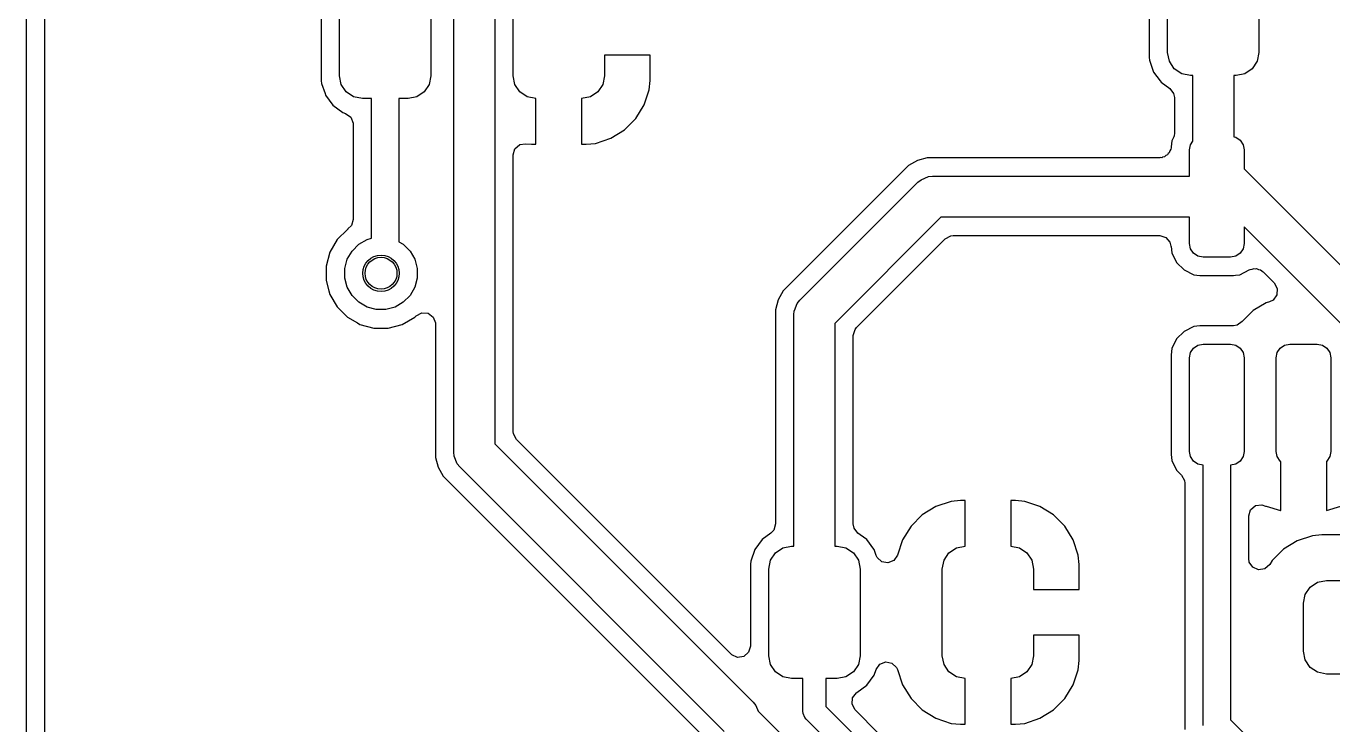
# Model space of a CAD drawing. Header units: inches. Extents: x -2.56 to 2.56, y -2.56 to 2.56.
# Drawn here: x -1.287 to -0.724, y 1.187 to 1.488 of the extents above; entities that cross this region are included whole.
import ezdxf

# ---------------------------------------------------------------- set-up
doc = ezdxf.new("R2010")
doc.units = ezdxf.units.IN
doc.header["$MEASUREMENT"] = 0
doc.layers.add('BLACK', color=250, linetype='CONTINUOUS')

msp = doc.modelspace()

# ---------------------------------------------------------------- linework, layer by layer
at = {"layer": 'BLACK', "linetype": 'CONTINUOUS'}
for p, q in [((-1.28683, 1.88803), (-1.28683, 0.82378)), ((-1.27874, 0.82378), (-1.27874, 1.88803)), ((-1.10252, 1.30472), (-1.10252, 1.56171)), ((-1.0848, 1.55285), (-1.0848, 1.30839)), ((-0.8027, 1.51655), (-0.8027, 1.47487)), ((-0.7948, 1.47701), (-0.7948, 1.51441)), ((-0.75543, 1.51441), (-0.75543, 1.47701)), ((-1.15963, 1.50655), (-1.15963, 1.46487)), ((-1.15173, 1.46701), (-1.15173, 1.50441)), ((-1.11236, 1.50441), (-1.11236, 1.46701)), ((-1.07693, 1.46701), (-1.07693, 1.50441)), ((-1.01787, 1.47587), (-1.03756, 1.47587)), ((-1.03756, 1.47587), (-1.03756, 1.46701)), ((-1.01787, 1.46504), (-1.01787, 1.47587)), ((-0.79405, 1.47324), (-0.7948, 1.47701)), ((-0.75543, 1.47701), (-0.75618, 1.47324)), ((-0.8027, 1.47487), (-0.80258, 1.47367)), ((-0.80258, 1.47367), (-0.80258, 1.47367)), ((-0.80258, 1.47367), (-0.80082, 1.46863)), ((-0.79192, 1.47005), (-0.79405, 1.47324)), ((-0.75618, 1.47324), (-0.75832, 1.47005)), ((-1.15963, 1.46487), (-1.15951, 1.46367)), ((-1.15098, 1.46324), (-1.15173, 1.46701)), ((-1.11236, 1.46701), (-1.11311, 1.46324)), ((-1.07618, 1.46324), (-1.07693, 1.46701)), ((-1.03756, 1.46701), (-1.03831, 1.46324)), ((-1.01829, 1.461), (-1.01787, 1.46504)), ((-1.01787, 1.46504), (-1.01787, 1.46504)), ((-0.80082, 1.46863), (-0.80082, 1.46863)), ((-0.80082, 1.46863), (-0.79805, 1.46487)), ((-0.79805, 1.46487), (-0.79764, 1.46432)), ((-0.78873, 1.46791), (-0.79192, 1.47005)), ((-0.78496, 1.46717), (-0.78873, 1.46791)), ((-0.78398, 1.46717), (-0.78496, 1.46717)), ((-0.78398, 1.43881), (-0.78398, 1.46717)), ((-0.76528, 1.46717), (-0.76626, 1.46717)), ((-0.76626, 1.46717), (-0.76626, 1.44066)), ((-0.76151, 1.46791), (-0.76528, 1.46717)), ((-0.75832, 1.47005), (-0.76151, 1.46791)), ((-1.15951, 1.46367), (-1.15951, 1.46367)), ((-1.15951, 1.46367), (-1.158, 1.45934)), ((-1.158, 1.45934), (-1.15775, 1.45863)), ((-1.14885, 1.46005), (-1.15098, 1.46324)), ((-1.14566, 1.45791), (-1.14885, 1.46005)), ((-1.11525, 1.46005), (-1.11844, 1.45791)), ((-1.11311, 1.46324), (-1.11525, 1.46005)), ((-1.07405, 1.46005), (-1.07618, 1.46324)), ((-1.07085, 1.45791), (-1.07405, 1.46005)), ((-1.04044, 1.46005), (-1.04363, 1.45791)), ((-1.03831, 1.46324), (-1.04044, 1.46005)), ((-1.02046, 1.45444), (-1.01829, 1.461)), ((-1.01829, 1.461), (-1.01829, 1.461)), ((-0.79764, 1.46432), (-0.79385, 1.46153)), ((-0.79385, 1.46153), (-0.79219, 1.45934)), ((-0.79219, 1.45934), (-0.79187, 1.4576)), ((-1.15775, 1.45863), (-1.15457, 1.45432)), ((-1.15457, 1.45432), (-1.15027, 1.45115)), ((-1.14189, 1.45717), (-1.14566, 1.45791)), ((-1.13795, 1.45717), (-1.14189, 1.45717)), ((-1.13795, 1.39696), (-1.13795, 1.45717)), ((-1.1222, 1.45717), (-1.12614, 1.45717)), ((-1.12614, 1.45717), (-1.12614, 1.39546)), ((-1.11844, 1.45791), (-1.1222, 1.45717)), ((-1.06709, 1.45717), (-1.07085, 1.45791)), ((-1.06709, 1.43748), (-1.06709, 1.45717)), ((-1.04363, 1.45791), (-1.0474, 1.45717)), ((-1.0474, 1.45717), (-1.0474, 1.43748)), ((-1.02408, 1.44857), (-1.02046, 1.45444)), ((-1.02046, 1.45444), (-1.02046, 1.45444)), ((-0.79187, 1.4576), (-0.79187, 1.44234)), ((-1.15027, 1.45115), (-1.14912, 1.45075)), ((-1.14912, 1.45075), (-1.14688, 1.44914)), ((-1.14688, 1.44914), (-1.14587, 1.44659)), ((-1.02896, 1.44369), (-1.02408, 1.44857)), ((-1.14587, 1.44659), (-1.14585, 1.44614)), ((-1.14585, 1.44614), (-1.14585, 1.40509)), ((-1.03484, 1.44006), (-1.02896, 1.44369)), ((-0.79187, 1.44234), (-0.79202, 1.44116)), ((-1.07613, 1.43552), (-1.07406, 1.43732)), ((-1.07406, 1.43732), (-1.07153, 1.43773)), ((-1.07153, 1.43773), (-1.06905, 1.43748)), ((-1.06905, 1.43748), (-1.06709, 1.43748)), ((-1.06709, 1.43748), (-1.06709, 1.43748)), ((-1.0474, 1.43748), (-1.04543, 1.43748)), ((-1.04543, 1.43748), (-1.04139, 1.43789)), ((-1.04543, 1.43748), (-1.04543, 1.43748)), ((-1.04139, 1.43789), (-1.03484, 1.44006)), ((-1.03484, 1.44006), (-1.03484, 1.44006)), ((-0.79294, 1.43903), (-0.79333, 1.43635)), ((-0.79333, 1.43635), (-0.79333, 1.4359)), ((-0.79214, 1.44066), (-0.79294, 1.43903)), ((-0.79202, 1.44116), (-0.79214, 1.44066)), ((-0.78543, 1.43504), (-0.78498, 1.4373)), ((-0.78498, 1.4373), (-0.78398, 1.43881)), ((-0.76626, 1.44066), (-0.76546, 1.4405)), ((-0.76546, 1.4405), (-0.76354, 1.43922)), ((-0.76354, 1.43922), (-0.76226, 1.4373)), ((-0.76226, 1.4373), (-0.76181, 1.43504)), ((-1.07691, 1.43288), (-1.07613, 1.43552)), ((-1.07691, 1.31369), (-1.07691, 1.43288)), ((-0.89837, 1.43161), (-0.90263, 1.43047)), ((-0.79821, 1.43161), (-0.89837, 1.43161)), ((-0.79767, 1.43173), (-0.79821, 1.43161)), ((-0.79731, 1.4317), (-0.79767, 1.43173)), ((-0.79693, 1.43189), (-0.79731, 1.4317)), ((-0.79618, 1.43206), (-0.79693, 1.43189)), ((-0.79558, 1.43258), (-0.79618, 1.43206)), ((-0.79486, 1.43294), (-0.79558, 1.43258)), ((-0.79456, 1.43346), (-0.79486, 1.43294)), ((-0.7941, 1.43386), (-0.79456, 1.43346)), ((-0.79388, 1.43462), (-0.7941, 1.43386)), ((-0.79347, 1.43532), (-0.79388, 1.43462)), ((-0.79333, 1.4359), (-0.79347, 1.43532)), ((-0.78543, 1.42372), (-0.78543, 1.43504)), ((-0.76181, 1.43504), (-0.76181, 1.4269)), ((-0.90645, 1.42827), (-0.96045, 1.37426)), ((-0.90263, 1.43047), (-0.90645, 1.42827)), ((-0.90645, 1.42827), (-0.90645, 1.42827)), ((-0.90263, 1.43047), (-0.90263, 1.43047)), ((-0.76181, 1.4269), (-0.69256, 1.35764)), ((-0.95331, 1.37024), (-0.90243, 1.42113)), ((-0.90243, 1.42113), (-0.90108, 1.42223)), ((-0.90108, 1.42223), (-0.89789, 1.42355)), ((-0.89789, 1.42355), (-0.89616, 1.42372)), ((-0.89789, 1.42355), (-0.89789, 1.42355)), ((-0.89616, 1.42372), (-0.78543, 1.42372)), ((-1.14585, 1.40509), (-1.14662, 1.40245)), ((-0.89249, 1.406), (-0.93819, 1.36031)), ((-0.78543, 1.406), (-0.89249, 1.406)), ((-0.78543, 1.39469), (-0.78543, 1.406)), ((-1.14837, 1.40081), (-1.15278, 1.39641)), ((-1.14829, 1.40086), (-1.14837, 1.40081)), ((-1.14837, 1.40081), (-1.14837, 1.40081)), ((-1.1482, 1.40094), (-1.14829, 1.40086)), ((-1.14812, 1.401), (-1.1482, 1.40094)), ((-1.14662, 1.40245), (-1.14813, 1.40101)), ((-1.14813, 1.40101), (-1.14812, 1.401)), ((-1.13988, 1.39644), (-1.13795, 1.39696)), ((-0.89065, 1.39668), (-0.88824, 1.398)), ((-0.88824, 1.398), (-0.8872, 1.39811)), ((-0.8872, 1.39811), (-0.79821, 1.39811)), ((-0.79821, 1.39811), (-0.79557, 1.39734)), ((-0.79557, 1.39734), (-0.79377, 1.39526)), ((-0.70919, 1.34922), (-0.76181, 1.40184)), ((-0.76181, 1.40184), (-0.76181, 1.39469)), ((-1.15278, 1.39641), (-1.15589, 1.39102)), ((-1.15278, 1.39641), (-1.15278, 1.39641)), ((-1.14841, 1.38792), (-1.14635, 1.39148)), ((-1.14635, 1.39148), (-1.14345, 1.39438)), ((-1.14345, 1.39438), (-1.13988, 1.39644)), ((-1.12614, 1.39546), (-1.12427, 1.39438)), ((-1.12427, 1.39438), (-1.12136, 1.39148)), ((-1.12136, 1.39148), (-1.11931, 1.38792)), ((-0.92887, 1.35847), (-0.89065, 1.39668)), ((-0.79377, 1.39526), (-0.7934, 1.39355)), ((-0.7934, 1.39355), (-0.79334, 1.39355)), ((-0.79334, 1.39355), (-0.79333, 1.39338)), ((-0.79333, 1.39338), (-0.79294, 1.39069)), ((-0.78498, 1.39243), (-0.78543, 1.39469)), ((-0.7837, 1.39051), (-0.78498, 1.39243)), ((-0.76226, 1.39243), (-0.76354, 1.39051)), ((-0.76181, 1.39469), (-0.76226, 1.39243)), ((-1.15589, 1.39102), (-1.1575, 1.385)), ((-1.15589, 1.39102), (-1.15589, 1.39102)), ((-1.14947, 1.38395), (-1.14841, 1.38792)), ((-1.11931, 1.38792), (-1.11824, 1.38395)), ((-0.79294, 1.39069), (-0.79091, 1.38656)), ((-0.79091, 1.38656), (-0.78766, 1.3833)), ((-0.78179, 1.38923), (-0.7837, 1.39051)), ((-0.77953, 1.38878), (-0.78179, 1.38923)), ((-0.76772, 1.38878), (-0.77953, 1.38878)), ((-0.76546, 1.38923), (-0.76772, 1.38878)), ((-0.76354, 1.39051), (-0.76546, 1.38923)), ((-1.1575, 1.385), (-1.1575, 1.37878)), ((-1.14947, 1.37983), (-1.14947, 1.38395)), ((-1.11824, 1.38395), (-1.11824, 1.37983)), ((-0.78766, 1.3833), (-0.78766, 1.3833)), ((-0.78766, 1.3833), (-0.78766, 1.3833)), ((-0.78766, 1.3833), (-0.78352, 1.38128)), ((-0.78352, 1.38128), (-0.78218, 1.38108)), ((-0.78218, 1.38108), (-0.78084, 1.38089)), ((-0.78084, 1.38089), (-0.78084, 1.38089)), ((-0.78084, 1.38089), (-0.76641, 1.38089)), ((-0.76641, 1.38089), (-0.76551, 1.38102)), ((-0.76551, 1.38102), (-0.76372, 1.38128)), ((-0.76372, 1.38128), (-0.75959, 1.3833)), ((-0.75959, 1.3833), (-0.75926, 1.38346)), ((-0.75959, 1.3833), (-0.75959, 1.3833)), ((-0.75926, 1.38346), (-0.75833, 1.38362)), ((-0.75833, 1.38362), (-0.75746, 1.38395)), ((-0.75746, 1.38395), (-0.757, 1.38385)), ((-0.757, 1.38385), (-0.75654, 1.38392)), ((-0.75654, 1.38392), (-0.75568, 1.38356)), ((-0.75568, 1.38356), (-0.75477, 1.38336)), ((-0.75477, 1.38336), (-0.75419, 1.38292)), ((-0.75419, 1.38292), (-0.75401, 1.38285)), ((-0.75401, 1.38285), (-0.75366, 1.38253)), ((-0.75366, 1.38253), (-0.74884, 1.3777)), ((-1.1575, 1.37878), (-1.15629, 1.37426)), ((-1.14841, 1.37586), (-1.14947, 1.37983)), ((-1.14635, 1.3723), (-1.14841, 1.37586)), ((-1.11931, 1.37586), (-1.12136, 1.3723)), ((-1.11824, 1.37983), (-1.11931, 1.37586)), ((-0.74884, 1.3777), (-0.74752, 1.37529)), ((-0.74752, 1.37529), (-0.74771, 1.37255)), ((-1.15629, 1.37426), (-1.15589, 1.37276)), ((-1.15589, 1.37276), (-1.15589, 1.37276)), ((-1.15589, 1.37276), (-1.15278, 1.36737)), ((-1.14345, 1.3694), (-1.14635, 1.3723)), ((-1.13988, 1.36734), (-1.14345, 1.3694)), ((-1.12427, 1.3694), (-1.12783, 1.36734)), ((-1.12136, 1.3723), (-1.12427, 1.3694)), ((-0.96266, 1.37044), (-0.9638, 1.36618)), ((-0.96045, 1.37426), (-0.96266, 1.37044)), ((-0.96266, 1.37044), (-0.96266, 1.37044)), ((-0.96045, 1.37426), (-0.96045, 1.37426)), ((-0.95567, 1.36585), (-0.95441, 1.3689)), ((-0.95441, 1.3689), (-0.95331, 1.37024)), ((-0.75237, 1.36915), (-0.75794, 1.36585)), ((-0.75093, 1.36956), (-0.75237, 1.36915)), ((-0.75237, 1.36915), (-0.75237, 1.36915)), ((-0.74936, 1.37034), (-0.75093, 1.36956)), ((-0.74771, 1.37255), (-0.74936, 1.37034)), ((-1.15278, 1.36737), (-1.15278, 1.36737)), ((-1.15278, 1.36737), (-1.15278, 1.36737)), ((-1.15278, 1.36737), (-1.14837, 1.36297)), ((-1.13591, 1.36628), (-1.13988, 1.36734)), ((-1.1318, 1.36628), (-1.13591, 1.36628)), ((-1.12783, 1.36734), (-1.1318, 1.36628)), ((-1.11934, 1.36297), (-1.11875, 1.36357)), ((-1.11875, 1.36357), (-1.11633, 1.36488)), ((-1.11633, 1.36488), (-1.11359, 1.36469)), ((-1.11359, 1.36469), (-1.11139, 1.36304)), ((-0.9638, 1.36618), (-0.9638, 1.27382)), ((-0.95591, 1.36398), (-0.95574, 1.3657)), ((-0.95591, 1.26425), (-0.95591, 1.36398)), ((-0.95574, 1.3657), (-0.95567, 1.36585)), ((-0.75794, 1.36585), (-0.76251, 1.36128)), ((-0.75794, 1.36585), (-0.75794, 1.36585)), ((-1.14837, 1.36297), (-1.14837, 1.36297)), ((-1.14837, 1.36297), (-1.14837, 1.36297)), ((-1.14837, 1.36297), (-1.14403, 1.36046)), ((-1.14403, 1.36046), (-1.14298, 1.35986)), ((-1.14298, 1.35986), (-1.13697, 1.35825)), ((-1.13697, 1.35825), (-1.13697, 1.35825)), ((-1.13697, 1.35825), (-1.13075, 1.35825)), ((-1.13075, 1.35825), (-1.12473, 1.35986)), ((-1.13075, 1.35825), (-1.13075, 1.35825)), ((-1.12473, 1.35986), (-1.11934, 1.36297)), ((-1.11139, 1.36304), (-1.11043, 1.36046)), ((-1.11043, 1.36046), (-1.11041, 1.36011)), ((-1.11041, 1.36011), (-1.11041, 1.30252)), ((-0.93819, 1.36031), (-0.93819, 1.26425)), ((-0.9303, 1.35502), (-0.92952, 1.35765)), ((-0.92952, 1.35765), (-0.92887, 1.35847)), ((-0.78352, 1.35888), (-0.78766, 1.35686)), ((-0.78084, 1.35927), (-0.78352, 1.35888)), ((-0.76646, 1.35927), (-0.78084, 1.35927)), ((-0.76483, 1.35955), (-0.76646, 1.35927)), ((-0.76273, 1.36107), (-0.76483, 1.35955)), ((-0.76272, 1.36106), (-0.76273, 1.36107)), ((-0.7627, 1.36109), (-0.76272, 1.36106)), ((-0.7626, 1.36116), (-0.7627, 1.36109)), ((-0.76251, 1.36128), (-0.7626, 1.36116)), ((-0.9303, 1.27382), (-0.9303, 1.35502)), ((-0.79091, 1.3536), (-0.79294, 1.34946)), ((-0.78766, 1.35686), (-0.79091, 1.3536)), ((-0.79294, 1.34946), (-0.79333, 1.34678)), ((-0.79333, 1.34678), (-0.79333, 1.30381)), ((-0.78543, 1.34547), (-0.78498, 1.34773)), ((-0.78498, 1.34773), (-0.7837, 1.34965)), ((-0.7837, 1.34965), (-0.78179, 1.35093)), ((-0.78179, 1.35093), (-0.77953, 1.35138)), ((-0.77953, 1.35138), (-0.76772, 1.35138)), ((-0.76772, 1.35138), (-0.76546, 1.35093)), ((-0.76546, 1.35093), (-0.76354, 1.34965)), ((-0.76354, 1.34965), (-0.76226, 1.34773)), ((-0.76226, 1.34773), (-0.76181, 1.34547)), ((-0.74803, 1.34547), (-0.74758, 1.34773)), ((-0.74758, 1.34773), (-0.7463, 1.34965)), ((-0.7463, 1.34965), (-0.74439, 1.35093)), ((-0.74439, 1.35093), (-0.74213, 1.35138)), ((-0.74213, 1.35138), (-0.73031, 1.35138)), ((-0.73031, 1.35138), (-0.72806, 1.35093)), ((-0.72806, 1.35093), (-0.72614, 1.34965)), ((-0.72614, 1.34965), (-0.72486, 1.34773)), ((-0.72486, 1.34773), (-0.72441, 1.34547)), ((-0.78543, 1.30512), (-0.78543, 1.34547)), ((-0.76181, 1.34547), (-0.76181, 1.30512)), ((-0.74803, 1.30512), (-0.74803, 1.34547)), ((-0.72441, 1.34547), (-0.72441, 1.30512)), ((-1.0768, 1.31265), (-1.07691, 1.31369)), ((-1.07548, 1.31023), (-1.0768, 1.31265)), ((-1.0848, 1.30839), (-0.97338, 1.19697)), ((-0.98296, 1.21771), (-1.07548, 1.31023)), ((-1.11041, 1.30252), (-1.10927, 1.29826)), ((-1.10235, 1.303), (-1.10252, 1.30472)), ((-1.10103, 1.2998), (-1.10235, 1.303)), ((-0.79333, 1.30381), (-0.79294, 1.30113)), ((-0.78498, 1.30286), (-0.78543, 1.30512)), ((-0.7837, 1.30094), (-0.78498, 1.30286)), ((-0.76226, 1.30286), (-0.76354, 1.30094)), ((-0.76181, 1.30512), (-0.76226, 1.30286)), ((-0.74758, 1.30286), (-0.74803, 1.30512)), ((-0.7463, 1.30094), (-0.74758, 1.30286)), ((-0.72486, 1.30286), (-0.72614, 1.30094)), ((-0.72441, 1.30512), (-0.72486, 1.30286)), ((-1.10927, 1.29826), (-1.10707, 1.29444)), ((-1.09993, 1.29846), (-1.10103, 1.2998)), ((-1.10103, 1.2998), (-1.10103, 1.2998)), ((-0.98591, 1.18444), (-1.09993, 1.29846)), ((-0.79294, 1.30113), (-0.79294, 1.30113)), ((-0.79294, 1.30113), (-0.79091, 1.29699)), ((-0.79091, 1.29699), (-0.78885, 1.29493)), ((-0.78179, 1.29966), (-0.7837, 1.30094)), ((-0.77953, 1.29921), (-0.78179, 1.29966)), ((-0.77953, 1.18701), (-0.77953, 1.29921)), ((-0.76546, 1.29966), (-0.76772, 1.29921)), ((-0.76772, 1.29921), (-0.76772, 1.18945)), ((-0.76354, 1.30094), (-0.76546, 1.29966)), ((-0.74606, 1.30078), (-0.7463, 1.30094)), ((-0.74606, 1.27963), (-0.74606, 1.30078)), ((-0.72614, 1.30094), (-0.72638, 1.30078)), ((-0.72638, 1.30078), (-0.72638, 1.27963)), ((-1.10707, 1.29444), (-1.10707, 1.29444)), ((-1.10707, 1.29444), (-1.1037, 1.29107)), ((-1.1037, 1.29107), (-1.1037, 1.29107)), ((-1.1037, 1.29107), (-0.98993, 1.1773)), ((-0.78885, 1.29493), (-0.78753, 1.29251)), ((-0.78753, 1.29251), (-0.78742, 1.29147)), ((-0.78742, 1.29147), (-0.78742, 1.18519)), ((-0.89465, 1.28135), (-0.90053, 1.27773)), ((-0.8881, 1.28352), (-0.89465, 1.28135)), ((-0.89465, 1.28135), (-0.89465, 1.28135)), ((-0.88405, 1.28394), (-0.8881, 1.28352)), ((-0.88209, 1.28394), (-0.88405, 1.28394)), ((-0.88405, 1.28394), (-0.88405, 1.28394)), ((-0.88209, 1.26425), (-0.88209, 1.28394)), ((-0.88209, 1.28394), (-0.88209, 1.28394)), ((-0.86043, 1.28394), (-0.8624, 1.28394)), ((-0.8624, 1.28394), (-0.8624, 1.26425)), ((-0.85639, 1.28352), (-0.86043, 1.28394)), ((-0.84984, 1.28135), (-0.85639, 1.28352)), ((-0.85639, 1.28352), (-0.85639, 1.28352)), ((-0.84396, 1.27773), (-0.84984, 1.28135)), ((-0.84984, 1.28135), (-0.84984, 1.28135)), ((-0.75982, 1.27729), (-0.75905, 1.27993)), ((-0.75905, 1.27993), (-0.75697, 1.28174)), ((-0.75697, 1.28174), (-0.75425, 1.28213)), ((-0.75425, 1.28213), (-0.75265, 1.28157)), ((-0.75265, 1.28157), (-0.75265, 1.28157)), ((-0.75265, 1.28157), (-0.75262, 1.28156)), ((-0.75262, 1.28156), (-0.75246, 1.2815)), ((-0.75246, 1.2815), (-0.75237, 1.28145)), ((-0.75237, 1.28145), (-0.74616, 1.27964)), ((-0.74616, 1.27964), (-0.74616, 1.27964)), ((-0.74616, 1.27964), (-0.74606, 1.27963)), ((-0.74606, 1.27963), (-0.74606, 1.27963)), ((-0.72638, 1.27963), (-0.72628, 1.27964)), ((-0.72638, 1.27963), (-0.72638, 1.27963)), ((-0.72628, 1.27964), (-0.72007, 1.28145)), ((-0.9638, 1.27382), (-0.96457, 1.27118)), ((-0.92998, 1.27208), (-0.9303, 1.27382)), ((-0.90053, 1.27773), (-0.90541, 1.27285)), ((-0.83908, 1.27285), (-0.84396, 1.27773)), ((-0.75982, 1.2589), (-0.75982, 1.27729)), ((-0.96578, 1.26989), (-0.96957, 1.26709)), ((-0.96457, 1.27118), (-0.96578, 1.26989)), ((-0.92831, 1.26989), (-0.92998, 1.27208)), ((-0.92737, 1.26919), (-0.92831, 1.26989)), ((-0.92452, 1.26709), (-0.92737, 1.26919)), ((-0.90541, 1.27285), (-0.90903, 1.26697)), ((-0.83546, 1.26697), (-0.83908, 1.27285)), ((-0.73239, 1.26878), (-0.73894, 1.26661)), ((-0.72835, 1.26919), (-0.73239, 1.26878)), ((-0.7185, 1.26919), (-0.72835, 1.26919)), ((-0.72835, 1.26919), (-0.72835, 1.26919)), ((-0.97275, 1.26279), (-0.97451, 1.25774)), ((-0.96957, 1.26709), (-0.97275, 1.26279)), ((-0.97275, 1.26279), (-0.97275, 1.26279)), ((-0.96385, 1.26137), (-0.96066, 1.2635)), ((-0.96066, 1.2635), (-0.95689, 1.26425)), ((-0.95689, 1.26425), (-0.95591, 1.26425)), ((-0.93819, 1.26425), (-0.9372, 1.26425)), ((-0.9372, 1.26425), (-0.93344, 1.2635)), ((-0.93344, 1.2635), (-0.93024, 1.26137)), ((-0.92149, 1.26298), (-0.92452, 1.26709)), ((-0.92135, 1.26279), (-0.92149, 1.26298)), ((-0.92047, 1.26027), (-0.92135, 1.26279)), ((-0.92135, 1.26279), (-0.92135, 1.26279)), ((-0.90903, 1.26697), (-0.91122, 1.26035)), ((-0.90903, 1.26697), (-0.90903, 1.26697)), ((-0.88905, 1.26137), (-0.88585, 1.2635)), ((-0.88585, 1.2635), (-0.88209, 1.26425)), ((-0.8624, 1.26425), (-0.85863, 1.2635)), ((-0.85863, 1.2635), (-0.85544, 1.26137)), ((-0.83329, 1.26042), (-0.83546, 1.26697)), ((-0.83546, 1.26697), (-0.83546, 1.26697)), ((-0.74482, 1.26298), (-0.7497, 1.2581)), ((-0.73894, 1.26661), (-0.74482, 1.26298)), ((-0.73894, 1.26661), (-0.73894, 1.26661)), ((-0.97451, 1.25774), (-0.97463, 1.25655)), ((-0.97463, 1.25655), (-0.97463, 1.22117)), ((-0.97451, 1.25774), (-0.97451, 1.25774)), ((-0.96673, 1.25441), (-0.96598, 1.25818)), ((-0.96598, 1.25818), (-0.96385, 1.26137)), ((-0.93024, 1.26137), (-0.92811, 1.25818)), ((-0.92811, 1.25818), (-0.92736, 1.25441)), ((-0.92005, 1.25939), (-0.92047, 1.26027)), ((-0.91804, 1.25752), (-0.92005, 1.25939)), ((-0.91533, 1.25703), (-0.91804, 1.25752)), ((-0.91279, 1.25809), (-0.91533, 1.25703)), ((-0.91122, 1.26035), (-0.91279, 1.25809)), ((-0.89193, 1.25441), (-0.89118, 1.25818)), ((-0.89118, 1.25818), (-0.88905, 1.26137)), ((-0.85544, 1.26137), (-0.85331, 1.25818)), ((-0.85331, 1.25818), (-0.85256, 1.25441)), ((-0.83287, 1.25638), (-0.83329, 1.26042)), ((-0.83287, 1.24555), (-0.83287, 1.25638)), ((-0.83287, 1.25638), (-0.83287, 1.25638)), ((-0.7596, 1.25744), (-0.75982, 1.2589)), ((-0.75807, 1.25515), (-0.7596, 1.25744)), ((-0.75079, 1.25634), (-0.75283, 1.2545)), ((-0.7497, 1.2581), (-0.75079, 1.25634)), ((-0.96673, 1.21701), (-0.96673, 1.25441)), ((-0.92736, 1.25441), (-0.92736, 1.21701)), ((-0.89193, 1.21701), (-0.89193, 1.25441)), ((-0.85256, 1.25441), (-0.85256, 1.24555)), ((-0.75555, 1.25406), (-0.75807, 1.25515)), ((-0.75283, 1.2545), (-0.75555, 1.25406)), ((-0.85256, 1.24555), (-0.83287, 1.24555)), ((-0.73547, 1.24343), (-0.73334, 1.24663)), ((-0.73334, 1.24663), (-0.73014, 1.24876)), ((-0.73014, 1.24876), (-0.72638, 1.24951)), ((-0.72638, 1.24951), (-0.7185, 1.24951)), ((-0.73622, 1.23967), (-0.73547, 1.24343)), ((-0.73622, 1.219), (-0.73622, 1.23967)), ((-0.83287, 1.22587), (-0.85256, 1.22587)), ((-0.85256, 1.22587), (-0.85256, 1.21701)), ((-0.83287, 1.21504), (-0.83287, 1.22587)), ((-0.9827, 1.21748), (-0.98296, 1.21771)), ((-0.9802, 1.21633), (-0.9827, 1.21748)), ((-0.97748, 1.21673), (-0.9802, 1.21633)), ((-0.9754, 1.21853), (-0.97748, 1.21673)), ((-0.97463, 1.22117), (-0.9754, 1.21853)), ((-0.96598, 1.21324), (-0.96673, 1.21701)), ((-0.92736, 1.21701), (-0.92811, 1.21324)), ((-0.89118, 1.21324), (-0.89193, 1.21701)), ((-0.85256, 1.21701), (-0.85331, 1.21324)), ((-0.73547, 1.21523), (-0.73622, 1.219)), ((-0.96385, 1.21005), (-0.96598, 1.21324)), ((-0.92811, 1.21324), (-0.93024, 1.21005)), ((-0.92135, 1.20863), (-0.92047, 1.21114)), ((-0.92047, 1.21114), (-0.91886, 1.21338)), ((-0.91886, 1.21338), (-0.91631, 1.21439)), ((-0.91631, 1.21439), (-0.91361, 1.21386)), ((-0.91361, 1.21386), (-0.91162, 1.21196)), ((-0.91162, 1.21196), (-0.91122, 1.21107)), ((-0.91122, 1.21107), (-0.90903, 1.20444)), ((-0.88905, 1.21005), (-0.89118, 1.21324)), ((-0.85331, 1.21324), (-0.85544, 1.21005)), ((-0.83329, 1.211), (-0.83287, 1.21504)), ((-0.83287, 1.21504), (-0.83287, 1.21504)), ((-0.73334, 1.21204), (-0.73547, 1.21523)), ((-0.73014, 1.2099), (-0.73334, 1.21204)), ((-0.96066, 1.20791), (-0.96385, 1.21005)), ((-0.95689, 1.20717), (-0.96066, 1.20791)), ((-0.95197, 1.20717), (-0.95689, 1.20717)), ((-0.95197, 1.19311), (-0.95197, 1.20717)), ((-0.9372, 1.20717), (-0.94213, 1.20717)), ((-0.94213, 1.20717), (-0.94213, 1.19515)), ((-0.93344, 1.20791), (-0.9372, 1.20717)), ((-0.93024, 1.21005), (-0.93344, 1.20791)), ((-0.92452, 1.20432), (-0.92135, 1.20863)), ((-0.88585, 1.20791), (-0.88905, 1.21005)), ((-0.88209, 1.20717), (-0.88585, 1.20791)), ((-0.88209, 1.18748), (-0.88209, 1.20717)), ((-0.85863, 1.20791), (-0.8624, 1.20717)), ((-0.8624, 1.20717), (-0.8624, 1.18748)), ((-0.85544, 1.21005), (-0.85863, 1.20791)), ((-0.83546, 1.20444), (-0.83329, 1.211)), ((-0.83329, 1.211), (-0.83329, 1.211)), ((-0.72638, 1.20915), (-0.73014, 1.2099)), ((-0.69094, 1.20915), (-0.72638, 1.20915)), ((-0.93062, 1.19884), (-0.92897, 1.20104)), ((-0.92897, 1.20104), (-0.92894, 1.20106)), ((-0.92894, 1.20106), (-0.92882, 1.20115)), ((-0.92882, 1.20115), (-0.92452, 1.20432)), ((-0.92882, 1.20115), (-0.92882, 1.20115)), ((-0.90903, 1.20444), (-0.90903, 1.20444)), ((-0.90903, 1.20444), (-0.90541, 1.19857)), ((-0.83908, 1.19857), (-0.83546, 1.20444)), ((-0.83546, 1.20444), (-0.83546, 1.20444)), ((-0.97338, 1.19697), (-0.97228, 1.19563)), ((-0.97228, 1.19563), (-0.97124, 1.19311)), ((-0.94213, 1.19515), (-0.92617, 1.17919)), ((-0.93081, 1.1961), (-0.93062, 1.19884)), ((-0.9295, 1.19368), (-0.93081, 1.1961)), ((-0.90541, 1.19857), (-0.90053, 1.19369)), ((-0.84396, 1.19369), (-0.83908, 1.19857)), ((-0.97124, 1.19311), (-0.94585, 1.16772)), ((-0.95187, 1.19215), (-0.95197, 1.19311)), ((-0.95114, 1.19038), (-0.95187, 1.19215)), ((-0.95053, 1.18963), (-0.95114, 1.19038)), ((-0.93457, 1.17367), (-0.95053, 1.18963)), ((-0.91939, 1.18358), (-0.9295, 1.19368)), ((-0.90053, 1.19369), (-0.89465, 1.19006)), ((-0.89465, 1.19006), (-0.89465, 1.19006)), ((-0.89465, 1.19006), (-0.8881, 1.18789)), ((-0.85639, 1.18789), (-0.84984, 1.19006)), ((-0.84984, 1.19006), (-0.84396, 1.19369)), ((-0.84984, 1.19006), (-0.84984, 1.19006)), ((-0.76772, 1.18945), (-0.74165, 1.16339)), ((-0.8881, 1.18789), (-0.8881, 1.18789)), ((-0.8881, 1.18789), (-0.88405, 1.18748)), ((-0.88405, 1.18748), (-0.88209, 1.18748)), ((-0.88209, 1.18748), (-0.88209, 1.18748)), ((-0.8624, 1.18748), (-0.86043, 1.18748)), ((-0.86043, 1.18748), (-0.85639, 1.18789)), ((-0.86043, 1.18748), (-0.86043, 1.18748))]:
    msp.add_line(p, q, dxfattribs=at)
at = {"layer": 'BLACK'}
msp.add_circle((-1.13386, 1.38189), 0.00787, dxfattribs=at)
at = {"layer": 'WHITE'}
msp.add_circle((-1.13386, 1.38189), 0.00689, dxfattribs=at)

doc.saveas('drawing.dxf')
